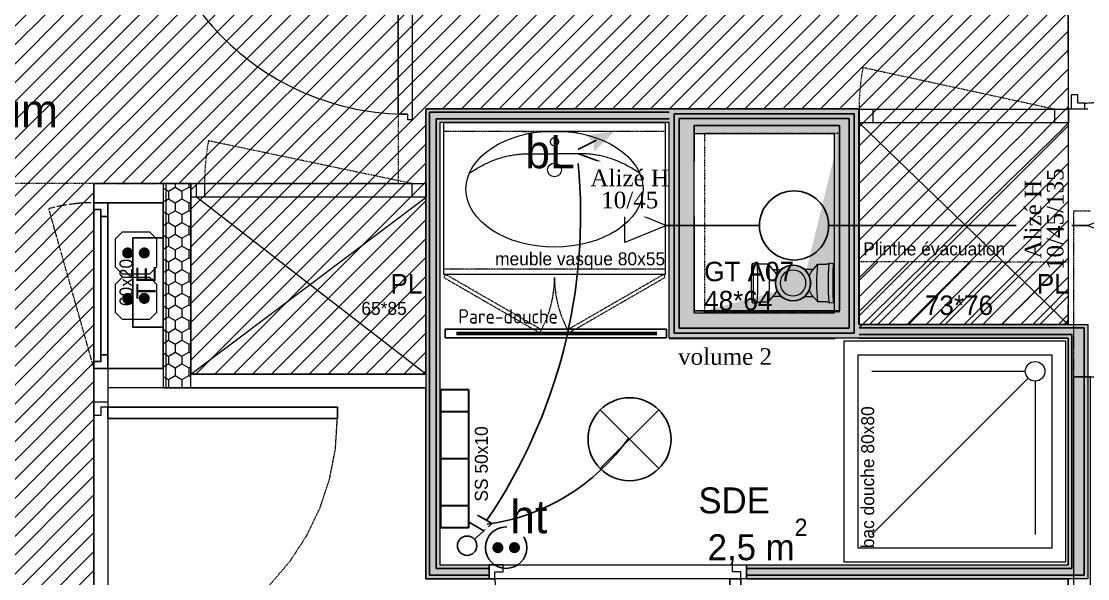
# Model space of a CAD drawing. Header units: centimetres. Extents: x 1724 to 19617, y -6503 to 8072.
# Drawn here: x 6550.1 to 6935.6, y 3868.5 to 4070.1 of the extents above; entities that cross this region are included whole.
import ezdxf

# ---------------------------------------------------------------- set-up
doc = ezdxf.new("R2010")
doc.units = ezdxf.units.CM
for name, pattern in [('ISO-03', [1.5, 0.6, -0.9]), ('Style de ligne -11', [0.347222, 0.20828, -0.138942]), ('Style de ligne -13', [0.147638, 0.098425, -0.049213]), ('Style de ligne -18', [0.164042, 0.054681, -0.109361]), ('Style de ligne -5', [0.20828, 0.069425, -0.138855]), ('VW-01', [0.41656, 0.20828, -0.20828])]:
    doc.linetypes.add(name, pattern=pattern)
for name, color, linetype in [('B aménagement intérieur', 252, 'Continuous'), ('B BATI-équipement-sanitaires', 252, 'Continuous'), ('B faience', 252, 'Style de ligne -11'), ('B Faux plafonds_Hatch', 252, 'Continuous'), ('B Général', 252, 'Continuous'), ('C ANNOTATIONS-prestations', 252, 'Continuous'), ('C ANNOTATIONS-texte', 252, 'Continuous'), ('C ANNOTATIONS-texte surfaces', 252, 'Continuous'), ('C ANNOTATIONS-textes-numérotation gaine', 252, 'ISO-03'), ('D SURFACES-shab', 252, 'Continuous'), ('F REMPLISSAGE-TE', 252, 'Continuous'), ('F REMPLISSAGE-vert clair', 252, 'Continuous'), ('F REMPLISSAGE-vert foncé', 252, 'Continuous'), ('prlm-EAU-CHU', 42, 'Continuous'), ('prlm-EAU-EUEV', 25, 'Continuous'), ('prlm-ELEC-CFO', 1, 'Continuous'), ('prlm-ELEC-SSI', 6, 'Continuous'), ('prlm-GT', 242, 'Continuous'), ('prlm-MOD', 64, 'Continuous'), ('prlm-VMC', 93, 'Continuous')]:
    doc.layers.add(name, color=color, linetype=linetype)
for name, color, linetype, lineweight in [('B GÈnÈral', 7, 'Continuous', 5), ('C ANNOTATIONS-prestations-1', 7, 'Continuous', 5), ('F REMPLISSAGE-TE-1', 7, 'Continuous', 5), ('F REMPLISSAGE-vert clair-1', 7, 'Continuous', 5), ('F REMPLISSAGE-vert foncÈ', 7, 'Continuous', 5)]:
    doc.layers.add(name, color=color, linetype=linetype, lineweight=lineweight)
doc.styles.add('Eurostile', font='Eurosti.TTF')
doc.styles.add('prlm-elec-cfo', font='comic.ttf', dxfattribs={"height": 12})
doc.styles.add('prlm-elec-ssi', font='comic.ttf', dxfattribs={"height": 12})
doc.styles.add('prlm-vmc', font='pala.ttf', dxfattribs={"height": 14})
doc.styles.get("Standard").update_dxf_attribs({"font": 'isocp.shx', "height": 15})
pattern_1 = [(270, (6832.0145, 3953.2546), (2.4603, -4.261364), [2.84091, -5.68182]), (30, (6832.0145, 3953.2546), (2.4603, 4.261364), [2.84091, -5.68182]), (330, (6836.935, 3950.4137), (4.9206, -9e-09), [2.84091, -5.68182])]

# ---------------------------------------------------------------- blocks, each defined once
blk = doc.blocks.new('xi.pdch')
at = {"layer": 'prlm-MOD', "color": 0, "linetype": 'ByBlock', "lineweight": -2, "ltscale": 50}
blk.add_lwpolyline([(-32.52, -3.22), (-32.52, -0.19), (47.48, -0.19), (47.48, -3.22)], close=True, dxfattribs=at)
at = {"layer": 'prlm-MOD', "color": 0, "linetype": 'ByBlock', "lineweight": 5, "ltscale": 50, "const_width": 1.3}
blk.add_lwpolyline([(-28.4, -1.71), (44.13, -1.71), (44.13, -1.71)], dxfattribs=at)
at = {"layer": 'prlm-MOD', "color": 0, "insert": (-27.71, 7.06), "char_height": 5.1497, "width": 137.3149, "attachment_point": 1}
blk.add_mtext('Pare-douche', dxfattribs=at)
blk = doc.blocks.new('xi.be')
at = {"layer": 'prlm-VMC', "color": 0, "linetype": 'ByBlock', "lineweight": 5, "flags": 128}
blk.add_lwpolyline([(-6.17, -15), (6.17, -15), (0, 0)], close=True, dxfattribs=at)
at = {"layer": 'prlm-VMC', "color": 0, "linetype": 'ByBlock', "lineweight": 5}
blk.add_solid([(0, -1), (5.17, -14), (-5.17, -14), (0, -1)], dxfattribs=at)
blk = doc.blocks.new('xi.cceu3')
at = {"layer": 'prlm-EAU-CHU', "color": 0, "lineweight": 13}
for p, q in [((-14.67, 7.11), (-13.12, 7.25)), ((-13.03, 6.94), (-13.12, 7.25)), ((-13.03, 6.97), (-12.22, 6.97)), ((-12.22, 6.97), (-12.09, 6.85)), ((-12.09, 6.85), (-8.92, 6.85)), ((-8.91, 6.84), (-6.83, 4.34)), ((-4.09, 4.87), (-7.27, 4.87)), ((4.09, 4.87), (7.27, 4.87)), ((8.91, 6.84), (6.83, 4.34)), ((12.09, 6.85), (8.92, 6.85)), ((12.22, 6.97), (12.09, 6.85)), ((13.03, 6.97), (12.22, 6.97)), ((13.03, 6.94), (13.12, 7.25)), ((14.67, 7.11), (13.12, 7.25)), ((-13.12, -7.25), (-14.67, -7.11)), ((-13.12, -7.25), (-13.03, -6.97)), ((-12.22, -6.97), (-13.03, -6.97)), ((-12.09, -6.85), (-12.22, -6.97)), ((-8.92, -6.85), (-12.09, -6.85)), ((-6.83, -4.34), (-8.91, -6.84)), ((-7.27, -4.87), (-4.09, -4.87)), ((7.27, -4.87), (4.09, -4.87)), ((6.83, -4.34), (8.91, -6.84)), ((8.92, -6.85), (12.09, -6.85)), ((12.09, -6.85), (12.22, -6.97)), ((12.22, -6.97), (13.03, -6.97)), ((13.12, -7.25), (13.03, -6.97)), ((13.12, -7.25), (14.67, -7.11))]:
    blk.add_line(p, q, dxfattribs=at)
for radius in [6.36, 4.67]:
    blk.add_circle((0, 0), radius, dxfattribs=at)
for centre, radius, start, end in [((-119.65, 0.01), 106.84, 356.2523, 3.719), ((-87.18, 0), 78.56, 354.9975, 5.0025), ((-11.68, 0.73), 6.05, 16.1332, 36.5542), ((11.68, 0.73), 6.05, 143.4458, 163.8668), ((87.18, 0), 78.56, 174.9975, 185.0025), ((119.65, 0.01), 106.84, 176.281, 183.7477), ((-11.68, -0.73), 6.05, 323.4458, 343.8668), ((11.68, -0.73), 6.05, 196.1332, 216.5542)]:
    blk.add_arc(centre, radius, start, end, dxfattribs=at)
at = {"layer": 'prlm-EAU-CHU', "color": 0, "lineweight": 13, "extrusion": (0, 0, -1)}
blk.add_ellipse((-14.67, 0), major_axis=(0, 7.1), ratio=0.043635, dxfattribs=at)
at = {"layer": 'prlm-EAU-CHU', "color": 0, "lineweight": 13}
blk.add_ellipse((14.67, 0), major_axis=(0, 7.1), ratio=0.043635, dxfattribs=at)
blk = doc.blocks.new('xi.chu')
at = {"layer": 'prlm-EAU-EUEV', "linetype": 'ByBlock', "lineweight": 5}
blk.add_hatch(color=0, dxfattribs=at).paths.add_polyline_path([(6.5, 0, 1), (-6.5, 0, 1)])
at = {"layer": 'prlm-EAU-EUEV', "color": 0, "linetype": 'ByBlock', "lineweight": 5}
blk.add_circle((0, 0), 6.5, dxfattribs=at)
blk = doc.blocks.new('xi.BL')
at = {"color": 0, "lineweight": 5}
blk.add_wipeout([(-7.5, -7.5), (7.5, -7.5), (7.5, 7.5), (-7.5, 7.5)], dxfattribs=at).dxf.layer = 'prlm-ELEC-CFO'
at = {"layer": 'prlm-ELEC-CFO', "lineweight": 5}
blk.add_hatch(color=0, dxfattribs=at).paths.add_polyline_path([(-3, 6), (-0.1, 3.7), (0, 0), (7.5, 7.5)])
at = {"layer": 'prlm-ELEC-CFO', "color": 0}
blk.add_lwpolyline([(0.95, 4.23), (-7.5, 0), (7.5, -5.5), (-7.5, -5.5), (-7.5, -7.5), (7.5, -7.5)], dxfattribs=at)
blk = doc.blocks.new('xi.PTCE')
at = {"layer": 'prlm-ELEC-CFO', "color": 0}
for points in [[(-10.61, 10.61), (10.61, -10.61)], [(10.61, 10.61), (-10.61, -10.61)]]:
    blk.add_lwpolyline(points, dxfattribs=at)
at = {"layer": 'prlm-ELEC-CFO', "color": 0, "linetype": 'ByBlock'}
blk.add_circle((0, 0), 15, dxfattribs=at)
blk = doc.blocks.new('xi.DA')
at = {"layer": 'prlm-ELEC-CFO', "color": 0}
for points in [[(4.05, 1.39), (-1.17, 4.34)], [(0.61, -1.67), (7.04, 4.05), (1.81, 7.01)]]:
    blk.add_lwpolyline(points, dxfattribs=at)
blk.add_circle((-2, -4), 3.5, dxfattribs=at)
blk = doc.blocks.new('xi.PCHT')
at = {"color": 0, "lineweight": 5}
blk.add_wipeout([(-7.5, -7.5), (7.5, -7.5), (7.5, 7.5), (-7.5, 7.5)], dxfattribs=at).dxf.layer = 'prlm-ELEC-CFO'
at = {"layer": 'prlm-ELEC-CFO', "color": 0, "linetype": 'ByBlock', "lineweight": 5, "const_width": 2}
for points in [[(-4, 0, 1), (-2, 0, 1)], [(2, 0, 1), (4, 0, 1)]]:
    blk.add_lwpolyline(points, format="xyb", close=True, dxfattribs=at)
at = {"layer": 'prlm-ELEC-CFO', "color": 0, "linetype": 'ByBlock', "lineweight": -2}
blk.add_circle((0, 0), 7.5, dxfattribs=at)
blk = doc.blocks.new('xi.PCGTL')
at = {"layer": 'prlm-ELEC-CFO', "color": 0, "lineweight": 0}
blk.add_lwpolyline([(-7.5, -5), (-5, -7.5), (5, -7.5), (7.5, -5), (7.5, 5), (5, 7.5), (-5, 7.5), (-7.5, 5)], close=True, dxfattribs=at)
at = {"layer": 'prlm-ELEC-CFO', "color": 0, "linetype": 'ByBlock', "lineweight": 5, "const_width": 2}
for points in [[(-4, 0, 1), (-2, 0, 1)], [(2, 0, 1), (4, 0, 1)]]:
    blk.add_lwpolyline(points, format="xyb", close=True, dxfattribs=at)
blk = doc.blocks.new('Groupe-72-1')
at = {"layer": 'B Général', "color": 7, "linetype": 'VW-01', "lineweight": 5, "flags": 128}
blk.add_lwpolyline([(6797.07, 4032.54), (6845.71, 4032.54), (6845.71, 3967.74), (6797.07, 3967.74)], close=True, dxfattribs=at)
at = {"layer": 'C ANNOTATIONS-textes-numérotation gaine', "color": 7, "insert": (6796.89, 3986.03), "char_height": 7.049, "width": 46, "attachment_point": 1, "line_spacing_factor": 0.895453, "style": 'Eurostile'}
blk.add_mtext('GT A07\\P48*64', dxfattribs=at)
blk = doc.blocks.new('Evier 120.60 RSH')
at = {"layer": 'B Général', "color": 7, "linetype": 'Continuous', "lineweight": 5}
for p, q in [((-55.5, -2.5), (55.5, -2.5)), ((-57.5, -55.5), (-57.5, -4.5)), ((2, -7.53), (51.79, -7.53)), ((57.5, -4.5), (57.5, -55.5)), ((0, -50.5), (0, -9.53)), ((18.98, -10), (18.98, -10)), ((53.79, -9.53), (53.79, -50.5)), ((-52.12, -15), (-7.88, -15)), ((-52.5, -20), (-7.5, -20)), ((-52.5, -25), (-7.5, -25)), ((-52.5, -30), (-7.5, -30)), ((-52.5, -35), (-7.5, -35)), ((-52.5, -40), (-7.5, -40)), ((-52.12, -45), (-7.88, -45)), ((25.65, -43.33), (25.65, -43.33)), ((9.17, -50), (9.17, -50)), ((51.79, -52.5), (2, -52.5)), ((55.5, -57.5), (-55.5, -57.5))]:
    blk.add_line(p, q, dxfattribs=at)
at = {"layer": 'B Général', "color": 7, "linetype": 'Continuous', "lineweight": 5, "flags": 128}
blk.add_lwpolyline([(-60, 0), (-60, 6), (60, 6), (60, 0)], dxfattribs=at)
blk.add_lwpolyline([(-60, 0), (60, 0), (60, -60), (-60, -60)], close=True, dxfattribs=at)
for points in [[(25.65, -12), (25.65, -48, -0.414212), (23.65, -50), (4.5, -50, -0.198914), (3.09, -49.41, -0.198914), (2.5, -48), (2.5, -12, -0.414214), (4.5, -10)], [(25.65, -12, 0.414212), (23.65, -10), (4.45, -10)], [(28.15, -12), (28.15, -48, 0.414212), (30.15, -50), (49.29, -50, 0.198914), (50.71, -49.41, 0.198914), (51.29, -48), (51.29, -12, 0.414214), (49.29, -10)], [(28.15, -12, -0.414212), (30.15, -10), (49.34, -10)]]:
    blk.add_lwpolyline(points, format="xyb", dxfattribs=at)
at = {"layer": 'B Général', "color": 7, "linetype": 'Continuous', "lineweight": 5}
for centre, start, end in [((-55.5, -4.5), 90, 180), ((55.5, -4.5), 0, 90), ((2, -9.53), 90, 180), ((51.79, -9.53), 0, 90), ((2, -50.5), 180, 270), ((51.79, -50.5), 270, 0), ((-55.5, -55.5), 180, 270), ((55.5, -55.5), 270, 0)]:
    blk.add_arc(centre, 2, start, end, dxfattribs=at)
for centre in [(18.15, -17), (35.65, -17)]:
    blk.add_ellipse(centre, major_axis=(3.54, 0), ratio=1, dxfattribs=at)
blk = doc.blocks.new('Groupe-47-1')
at = {"layer": 'B Général', "color": 7, "linetype": 'VW-01', "lineweight": 5}
blk.add_line((-295.3, 181.26), (-221.65, 165.77), dxfattribs=at)
at = {"layer": 'B Général', "color": 7, "linetype": 'Continuous', "lineweight": 5}
for p, q in [((-301.73, 96.77), (-216.65, 160.77)), ((-216.72, 96.77), (-299.65, 160.77))]:
    blk.add_line(p, q, dxfattribs=at)
at = {"layer": 'B Général', "color": 7, "linetype": 'Continuous', "lineweight": 5, "flags": 128}
for points in [[(-301.73, 160.77), (-301.73, 165.77), (-296.73, 165.77), (-296.73, 160.77)], [(-221.65, 160.77), (-221.65, 165.77), (-216.65, 165.77), (-216.65, 160.77)], [(-301.73, 160.77), (-301.73, 96.77), (-216.65, 96.77), (-216.65, 160.77)]]:
    blk.add_lwpolyline(points, close=True, dxfattribs=at)
at = {"layer": 'B Général', "color": 252, "linetype": 'Continuous', "lineweight": 5, "true_color": 0x888888, "flags": 128}
blk.add_lwpolyline([(-299.65, 160.77), (-299.65, 165.77), (-216.65, 165.77), (-216.65, 160.77)], close=True, dxfattribs=at)
at = {"layer": 'B Général', "color": 7, "linetype": 'VW-01', "lineweight": 5}
blk.add_arc((-211.73, 165.77), 85, 169.5013, 180, dxfattribs=at)
at = {"layer": 'B Général', "color": 7, "insert": (-229.5, 132.96), "char_height": 7.049, "attachment_point": 1, "line_spacing_factor": 0.895453, "style": 'Eurostile'}
blk.add_mtext('PL', dxfattribs=at)
at = {"layer": 'C ANNOTATIONS-prestations', "insert": (-240.06, 120.5), "char_height": 4.699, "attachment_point": 4, "line_spacing_factor": 0.895453, "style": 'Eurostile'}
blk.add_mtext('65*85', dxfattribs=at)
blk = doc.blocks.new('Groupe-48-1')
at = {"layer": 'B Général', "color": 7, "linetype": 'VW-01', "lineweight": 5}
blk.add_line((-58.72, 207.72), (10.65, 192.66), dxfattribs=at)
at = {"layer": 'B Général', "color": 7, "linetype": 'Continuous', "lineweight": 5}
for p, q in [((-60.1, 113.52), (15.65, 187.66)), ((15.54, 114.77), (-60.1, 187.66))]:
    blk.add_line(p, q, dxfattribs=at)
at = {"layer": 'B Général', "color": 252, "linetype": 'Continuous', "lineweight": 5, "true_color": 0x888888, "flags": 128}
blk.add_lwpolyline([(-60.1, 187.66), (-60.1, 192.66), (15.65, 192.66), (15.65, 187.66)], close=True, dxfattribs=at)
at = {"layer": 'B Général', "color": 7, "linetype": 'Continuous', "lineweight": 5, "flags": 128}
for points in [[(-60.1, 187.66), (-60.1, 192.66), (-55.1, 192.66), (-55.1, 187.66)], [(10.65, 187.66), (10.65, 192.66), (15.65, 192.66), (15.65, 187.66)], [(-60.1, 187.66), (-60.1, 114.77), (15.65, 114.77), (15.65, 187.66)]]:
    blk.add_lwpolyline(points, close=True, dxfattribs=at)
at = {"layer": 'B Général', "color": 7, "linetype": 'VW-01', "lineweight": 5}
blk.add_arc((22.54, 192.66), 82.64, 169.5013, 180, dxfattribs=at)
at = {"layer": 'C ANNOTATIONS-prestations', "insert": (-36.3, 121.63), "char_height": 7.049, "attachment_point": 4, "line_spacing_factor": 0.895453, "style": 'Eurostile'}
blk.add_mtext('73*76', dxfattribs=at)
blk = doc.blocks.new('Groupe-40-1')
at = {"layer": 'B Général', "flags": 128}
for points in [[(-31.46, -5.77), (-31.46, -0.77), (-28.96, -0.77), (-28.96, -3.27), (-26.46, -3.27), (-26.46, -5.77)], [(26.04, -0.77), (26.04, -3.27), (-28.96, -3.27), (-28.96, -0.77)], [(28.54, -5.77), (28.54, -0.77), (26.04, -0.77), (26.04, -3.27), (23.54, -3.27), (23.54, -5.77)]]:
    blk.add_lwpolyline(points, close=True, dxfattribs=at)
blk = doc.blocks.new('TE')
at = {"layer": 'B Général', "color": 7, "linetype": 'Style de ligne -5', "lineweight": 5}
blk.add_line((-31.46, -0.77), (26.39, 15.56), dxfattribs=at)
at = {"layer": 'B Général', "flags": 128}
blk.add_lwpolyline([(28.54, -5.77), (28.54, -25.77), (-31.46, -25.77), (-31.46, -5.77)], close=True, dxfattribs=at)
at = {"layer": 'B Général', "color": 7, "flags": 128}
blk.add_lwpolyline([(15.79, -14.77), (15.79, -25.77), (-16.46, -25.77), (-16.46, -14.77)], close=True, dxfattribs=at)
at = {"layer": 'B Général', "color": 7, "linetype": 'Style de ligne -5', "lineweight": 5}
blk.add_arc((-34.54, -0.77), 63.08, 359.9968, 14.9984, dxfattribs=at)
at = {"layer": 'B Général', "color": 7}
blk.add_blockref('Groupe-40-1', (0, 0), dxfattribs=at)
at = {"layer": 'B Général', "insert": (-0.34, -16.08), "char_height": 7.049, "width": 32.25, "attachment_point": 2, "line_spacing_factor": 0.895453, "style": 'Eurostile'}
blk.add_mtext('TE ', dxfattribs=at)
at = {"layer": 'C ANNOTATIONS-prestations', "insert": (-0.34, -14.77), "char_height": 4.699, "width": 32.25, "attachment_point": 8, "line_spacing_factor": 0.895453, "style": 'Eurostile'}
blk.add_mtext('60x20', dxfattribs=at)
blk = doc.blocks.new('Bac douche 80.80')
at = {"layer": 'B faience', "lineweight": 18, "flags": 128}
blk.add_lwpolyline([(-41, -40), (40, -40), (40, 41)], dxfattribs=at)
at = {"layer": 'B Général', "color": 7, "linetype": 'Continuous', "lineweight": 5}
for p, q in [((25.5, -25.5), (-31, 31)), ((28, -24.46), (28, 31)), ((24.46, -28), (-31, -28))]:
    blk.add_line(p, q, dxfattribs=at)
at = {"layer": 'B Général', "color": 7, "linetype": 'Continuous', "lineweight": 5, "flags": 128}
for points in [[(-41, 41), (39, 41), (39, -39), (-41, -39)], [(-36, 36), (34, 36), (34, -34), (-36, -34)]]:
    blk.add_lwpolyline(points, close=True, dxfattribs=at)
at = {"layer": 'B Général', "color": 7, "linetype": 'Continuous', "lineweight": 5}
blk.add_circle((28, -28), 3.54, dxfattribs=at)
at = {"layer": 'C ANNOTATIONS-prestations', "color": 7, "insert": (-36, 32.51), "char_height": 4.6991, "width": 70, "attachment_point": 4, "line_spacing_factor": 0.895453, "style": 'Eurostile'}
blk.add_mtext('bac douche 80x80', dxfattribs=at)
blk = doc.blocks.new('Groupe-41-1')
at = {"layer": 'B Général', "color": 7, "linetype": 'Continuous', "lineweight": 5}
for centre, major_axis, ratio in [((0, -24.07), (32, 0), 0.65625), ((0, -6.97), (1.5, 0), 1), ((0, -17.15), (2.5, 0), 1)]:
    blk.add_ellipse(centre, major_axis=major_axis, ratio=ratio, dxfattribs=at)
for points in [[(-30.82, -18.37), (-20.7, -11.37), (-9.74, -11.32), (-4.71, -11.3), (0, -11.3)], [(30.82, -18.37), (20.7, -11.37), (9.74, -11.32), (4.71, -11.3), (0, -11.3)]]:
    blk.add_open_spline(points, degree=2, knots=[0, 0, 0, 1, 1, 2, 2, 2], dxfattribs=at)
blk.add_open_spline([(-30.45, -17.59), (-30.5, -17.61), (-30.55, -17.64)], degree=2, dxfattribs=at)
blk = doc.blocks.new('meuble vasque 80x60')
at = {"layer": 'B BATI-équipement-sanitaires', "color": 7, "linetype": 'Style de ligne -13', "lineweight": 5, "flags": 128}
for points in [[(-40, -3.07), (40, -3.07), (40, -53.07), (-40, -53.07)], [(-40, -56.07), (-5.36, -76.07), (-4.71, -74.94), (-39.35, -54.94)], [(40, -56.07), (5.36, -76.07), (4.71, -74.94), (39.35, -54.94)]]:
    blk.add_lwpolyline(points, close=True, dxfattribs=at)
at = {"layer": 'B BATI-équipement-sanitaires', "color": 7, "linetype": 'Style de ligne -13', "lineweight": 5}
for centre, start, end in [((-40, -56.07), 330, 0), ((40, -56.07), 180, 210)]:
    blk.add_arc(centre, 40, start, end, dxfattribs=at)
at = {"layer": 'B Général', "lineweight": 5, "flags": 128}
blk.add_lwpolyline([(-40, 0), (40, 0), (40, -55), (-40, -55)], close=True, dxfattribs=at)
at = {"layer": 'B Général', "color": 7}
blk.add_blockref('Groupe-41-1', (0, 0), dxfattribs=at)
at = {"layer": 'C ANNOTATIONS-prestations', "insert": (40, -53.07), "char_height": 4.6991, "width": 80, "attachment_point": 9, "line_spacing_factor": 0.895453, "style": 'Eurostile'}
blk.add_mtext('meuble vasque 80x55', dxfattribs=at)
blk = doc.blocks.new('PP 80')
at = {"layer": 'B Général', "flags": 128}
blk.add_lwpolyline([(-43, 2.5), (-43, 85.5), (-39, 85.5), (-39, 2.5)], close=True, dxfattribs=at)
at = {"layer": 'B Général', "linetype": 'Style de ligne -18', "lineweight": 5, "flags": 128}
blk.add_lwpolyline([(46, 2.5), (45.27, 13.33), (43.1, 23.98), (39.53, 34.26), (34.61, 44), (28.44, 53.03), (21.1, 61.19), (12.74, 68.35), (3.5, 74.38), (-6.47, 79.18), (-17, 82.67), (-27.91, 84.79), (-39, 85.5)], dxfattribs=at)
at = {"layer": 'B Général', "color": 7, "linetype": 'Continuous', "lineweight": 5, "flags": 128}
for points in [[(-45, 2.5), (-43, 2.5), (-43, 0), (-40, 0), (-40, -2.5), (-45, -2.5)], [(48, 2.5), (46, 2.5), (46, 0), (43, 0), (43, -2.5), (48, -2.5), (48, -2.5), (48, -2.5), (48, 1.79), (48, 1.79)]]:
    blk.add_lwpolyline(points, close=True, dxfattribs=at)
at = {"layer": 'C ANNOTATIONS-prestations', "insert": (-37.49, 32.5), "char_height": 5.8739, "attachment_point": 1, "rotation": 90, "line_spacing_factor": 0.895453, "style": 'Eurostile'}
blk.add_mtext('PP 83 x 204', dxfattribs=at)

msp = doc.modelspace()

# ---------------------------------------------------------------- hatches: boundary and pattern name
at = {"layer": 'B GÈnÈral', "linetype": 'Continuous', "lineweight": 5}
h = msp.add_hatch(dxfattribs=at)
h.set_pattern_fill('PSE', angle=-90, style=0, pattern_type=2)
h.set_pattern_definition(pattern_1)
h.paths.add_polyline_path([(6601.308, 4011.451), (6611.308, 4011.451), (6611.308, 3937.45), (6601.308, 3937.45)])
at = {"layer": 'B GÈnÈral', "linetype": 'Continuous', "lineweight": 0, "true_color": 0xc0dcc0}
for points in [[(6934.278, 3959.151), (6935.578, 3960.451), (6852.934, 3960.451), (6852.934, 3955.451), (6928.578, 3955.451), (6929.878, 3956.751)], [(6934.278, 3869.751), (6935.578, 3868.451), (6935.578, 3960.451), (6934.278, 3959.151), (6929.878, 3956.751), (6928.578, 3955.451), (6928.578, 3873.451), (6929.878, 3872.151)], [(6929.878, 3872.151), (6928.578, 3873.451), (6812.226, 3873.451), (6812.226, 3868.451), (6935.578, 3868.451), (6934.278, 3869.751)]]:
    msp.add_hatch(color=9, dxfattribs=at).paths.add_polyline_path(points)
at = {"layer": 'F REMPLISSAGE-TE-1', "linetype": 'Continuous', "lineweight": 5}
h = msp.add_hatch(dxfattribs=at)
h.set_pattern_fill('PSE', angle=-90, style=0, pattern_type=2)
h.set_pattern_definition(pattern_1)
h.paths.add_polyline_path([(6602.308, 4011.451), (6601.308, 4011.451), (6601.308, 3937.45), (6602.308, 3937.45)])
h = msp.add_hatch(dxfattribs=at)
h.set_pattern_fill('PSE', angle=-90, style=0, pattern_type=2)
h.set_pattern_definition(pattern_1)
h.paths.add_polyline_path([(6611.308, 4011.451), (6602.308, 4011.451), (6602.308, 3937.45), (6611.308, 3937.45)])
at = {"layer": 'prlm-ELEC-CFO', "lineweight": 30}
h = msp.add_hatch(dxfattribs=at)
h.set_pattern_fill('H_BARDAGE V 150', color=1, angle=90, style=0, pattern_type=2)
h.set_pattern_definition([(180, (6706.729, 3911.896), (1e-15, 17), [])])
h.paths.add_polyline_path([(6701.729, 3886.896), (6701.729, 3936.896), (6711.729, 3936.896), (6711.729, 3886.896)])

# ---------------------------------------------------------------- linework, layer by layer
at = {"layer": 'B GÈnÈral', "color": 9, "linetype": 'Continuous', "true_color": 0xc0dcc0}
for points in [[(6701.313, 4033.451), (6784.313, 4033.451), (6696.313, 4038.451), (6784.313, 4038.451)], [(6696.313, 3868.451), (6701.313, 3873.451), (6696.313, 4038.451), (6701.313, 4033.451)], [(6852.934, 4038.451), (6784.313, 4038.451), (6843.934, 4029.451), (6793.313, 4029.451)], [(6843.934, 3964.451), (6852.934, 3955.451), (6843.934, 4029.451), (6852.934, 4038.451)]]:
    msp.add_solid(points, dxfattribs=at)
at = {"layer": 'B Général', "color": 7, "linetype": 'Continuous', "lineweight": 5}
for p, q in [((6691.298, 4130.45), (6691.313, 4034.45)), ((6686.313, 4036.449), (6686.298, 4128.449)), ((6928.578, 4038.451), (6935.578, 4038.451)), ((6689.813, 4036.449), (6686.313, 4036.449)), ((6689.813, 4034.449), (6689.813, 4036.449)), ((6691.313, 4034.45), (6689.813, 4034.449)), ((6601.308, 4011.451), (6576.313, 4011.451)), ((6576.313, 4011.451), (6576.313, 4004.451)), ((6601.308, 4011.451), (6601.308, 4004.451)), ((6601.308, 4004.451), (6576.313, 4004.451)), ((6576.313, 3973.454), (6576.313, 3932.45)), ((6581.313, 3966.454), (6581.313, 3944.45)), ((6601.308, 3944.45), (6581.313, 3944.45)), ((6601.308, 3944.45), (6601.308, 3937.45)), ((6611.308, 3942.45), (6696.313, 3942.45)), ((6611.308, 3937.45), (6611.308, 3942.45)), ((6581.313, 3937.45), (6581.313, 3932.45)), ((6601.308, 3937.45), (6581.313, 3937.45)), ((6611.308, 3937.45), (6696.313, 3937.45)), ((6576.313, 3932.45), (6581.313, 3932.45)), ((6928.578, 3868.451), (6928.578, 3548.451))]:
    msp.add_line(p, q, dxfattribs=at)
at = {"layer": 'B Général', "color": 98, "linetype": 'Continuous', "lineweight": 13, "true_color": 0x004400}
for p, q in [((6784.313, 4038.451), (6696.313, 4038.451)), ((6696.313, 4038.451), (6696.313, 3942.45)), ((6784.313, 4033.451), (6701.313, 4033.451)), ((6701.313, 4033.451), (6701.313, 3873.451)), ((6852.934, 3960.451), (6928.578, 3960.451)), ((6935.578, 3960.451), (6935.578, 3868.451)), ((6852.934, 3955.451), (6928.578, 3955.451)), ((6928.578, 3955.451), (6928.578, 3873.451)), ((6696.313, 3937.45), (6696.313, 3868.451)), ((6812.226, 3873.451), (6928.578, 3873.451)), ((6812.226, 3868.451), (6812.226, 3873.451)), ((6696.313, 3868.451), (6719.226, 3868.451)), ((6812.226, 3868.451), (6928.578, 3868.451))]:
    msp.add_line(p, q, dxfattribs=at)
at = {"layer": 'B Général', "color": 7, "linetype": 'Continuous', "lineweight": 13}
for p, q in [((6784.313, 4038.451), (6852.934, 4038.451)), ((6852.934, 4038.451), (6852.934, 3960.451)), ((6793.313, 4029.451), (6843.934, 4029.451)), ((6843.934, 4029.451), (6843.934, 3964.451)), ((6601.308, 4011.451), (6611.308, 4011.451)), ((6611.308, 4011.451), (6611.308, 3942.45)), ((6601.308, 4004.451), (6601.308, 3937.45)), ((6576.313, 3973.454), (6576.313, 3932.45)), ((6581.313, 3966.454), (6581.313, 3932.45)), ((6843.934, 3964.451), (6793.313, 3964.451)), ((6611.308, 3942.45), (6696.313, 3942.45)), ((6601.308, 3937.45), (6611.308, 3937.45)), ((6611.308, 3937.45), (6696.313, 3937.45))]:
    msp.add_line(p, q, dxfattribs=at)
at = {"layer": 'B Général', "color": 7, "linetype": 'Continuous', "lineweight": 5, "flags": 128}
for points in [[(6581.313, 3932.45), (6581.313, 3930.45), (6578.813, 3930.45), (6578.813, 3927.45), (6576.313, 3927.45), (6576.313, 3932.45)], [(6812.226, 3868.451), (6810.226, 3868.451), (6810.226, 3870.951), (6807.226, 3870.951), (6807.226, 3873.451), (6812.226, 3873.451)]]:
    msp.add_lwpolyline(points, close=True, dxfattribs=at)
at = {"layer": 'B Général', "flags": 128}
for points in [[(6581.313, 3930.45), (6664.313, 3930.45), (6664.313, 3926.45), (6581.313, 3926.45)], [(6810.226, 3868.451), (6810.226, 3785.451), (6806.226, 3785.451), (6806.226, 3868.451)]]:
    msp.add_lwpolyline(points, close=True, dxfattribs=at)
at = {"layer": 'B Général', "linetype": 'Style de ligne -18', "lineweight": 5, "flags": 128}
for points in [[(6581.313, 3841.45), (6592.147, 3842.177), (6602.795, 3844.346), (6613.076, 3847.92), (6622.813, 3852.838), (6631.84, 3859.015), (6640.003, 3866.346), (6647.162, 3874.705), (6653.193, 3883.95), (6657.995, 3893.922), (6661.485, 3904.45), (6663.603, 3915.355), (6664.313, 3926.45)], [(6721.226, 3868.451), (6721.954, 3857.617), (6724.123, 3846.969), (6727.697, 3836.688), (6732.614, 3826.951), (6738.791, 3817.924), (6746.122, 3809.761), (6754.482, 3802.603), (6763.726, 3796.571), (6773.698, 3791.769), (6784.227, 3788.279), (6795.132, 3786.161), (6806.226, 3785.451)]]:
    msp.add_lwpolyline(points, dxfattribs=at)
at = {"layer": 'B Général', "color": 7, "linetype": 'Continuous', "lineweight": 5}
msp.add_arc((6689.799, 4130.951), 94.5, 178.76774, 270, dxfattribs=at)
at = {"layer": 'F REMPLISSAGE-TE', "color": 7, "linetype": 'Continuous', "lineweight": 5}
msp.add_line((6602.308, 4011.451), (6602.308, 3937.45), dxfattribs=at)
at = {"layer": 'F REMPLISSAGE-vert clair'}
for p, q in [((6784.313, 4037.151), (6697.613, 4037.151)), ((6697.613, 4037.151), (6697.613, 3869.751)), ((6786.113, 4036.651), (6851.134, 4036.651)), ((6851.134, 4036.651), (6851.134, 3957.251)), ((6784.313, 4034.751), (6700.013, 4034.751)), ((6700.013, 4034.751), (6700.013, 3872.151)), ((6787.913, 4034.851), (6849.334, 4034.851)), ((6849.334, 4034.851), (6849.334, 3959.051)), ((6851.134, 3957.251), (6786.113, 3957.251)), ((6849.334, 3959.051), (6787.913, 3959.051)), ((6852.934, 3959.151), (6934.278, 3959.151)), ((6852.934, 3956.751), (6929.878, 3956.751)), ((6929.878, 3956.751), (6929.878, 3872.151)), ((6934.278, 3959.151), (6934.278, 3869.751)), ((6812.226, 3872.151), (6929.878, 3872.151)), ((6697.613, 3869.751), (6719.226, 3869.751)), ((6812.226, 3869.751), (6934.278, 3869.751))]:
    msp.add_line(p, q, dxfattribs=at)
at = {"layer": 'F REMPLISSAGE-vert clair', "color": 7, "linetype": 'Continuous', "lineweight": 13}
for p, q in [((6793.313, 4029.451), (6843.934, 4029.451)), ((6843.934, 4029.451), (6843.934, 3964.451)), ((6843.934, 3964.451), (6793.313, 3964.451))]:
    msp.add_line(p, q, dxfattribs=at)
at = {"layer": 'F REMPLISSAGE-vert clair-1', "color": 9, "linetype": 'Continuous', "true_color": 0xc0dcc0}
for points in [[(6700.013, 4034.751), (6784.313, 4034.751), (6697.613, 4037.151), (6784.313, 4037.151)], [(6697.613, 3869.751), (6700.013, 3872.151), (6697.613, 4037.151), (6700.013, 4034.751)], [(6851.134, 4036.651), (6786.113, 4036.651), (6849.334, 4034.851), (6787.913, 4034.851)], [(6849.334, 3959.051), (6851.134, 3957.251), (6849.334, 4034.851), (6851.134, 4036.651)], [(6849.334, 4034.851), (6787.913, 4034.851), (6843.934, 4029.451), (6793.313, 4029.451)], [(6843.934, 3964.451), (6849.334, 3959.051), (6843.934, 4029.451), (6849.334, 4034.851)], [(6787.913, 3959.051), (6849.334, 3959.051), (6793.313, 3964.451), (6843.934, 3964.451)], [(6786.113, 3957.251), (6851.134, 3957.251), (6787.913, 3959.051), (6849.334, 3959.051)], [(6929.878, 3956.751), (6934.278, 3959.151), (6852.934, 3956.751), (6852.934, 3959.151)], [(6929.878, 3872.151), (6934.278, 3869.751), (6929.878, 3956.751), (6934.278, 3959.151)], [(6934.278, 3869.751), (6929.878, 3872.151), (6812.226, 3869.751), (6812.226, 3872.151)]]:
    msp.add_solid(points, dxfattribs=at)
at = {"layer": 'F REMPLISSAGE-vert foncÈ', "color": 54, "linetype": 'Continuous', "true_color": 0x99aa00}
for points in [[(6697.613, 4037.151), (6784.313, 4037.151), (6696.313, 4038.451), (6784.313, 4038.451)], [(6696.313, 3868.451), (6697.613, 3869.751), (6696.313, 4038.451), (6697.613, 4037.151)], [(6852.934, 4038.451), (6784.313, 4038.451), (6851.134, 4036.651), (6786.113, 4036.651)], [(6851.134, 3957.251), (6852.934, 3955.451), (6851.134, 4036.651), (6852.934, 4038.451)], [(6701.313, 4033.451), (6784.313, 4033.451), (6700.013, 4034.751), (6784.313, 4034.751)], [(6700.013, 3872.151), (6701.313, 3873.451), (6700.013, 4034.751), (6701.313, 4033.451)], [(6934.278, 3959.151), (6935.578, 3960.451), (6852.934, 3959.151), (6852.934, 3960.451)], [(6934.278, 3869.751), (6935.578, 3868.451), (6934.278, 3959.151), (6935.578, 3960.451)], [(6928.578, 3955.451), (6929.878, 3956.751), (6852.934, 3955.451), (6852.934, 3956.751)], [(6928.578, 3873.451), (6929.878, 3872.151), (6928.578, 3955.451), (6929.878, 3956.751)], [(6929.878, 3872.151), (6928.578, 3873.451), (6812.226, 3872.151), (6812.226, 3873.451)], [(6697.613, 3869.751), (6696.313, 3868.451), (6719.226, 3869.751), (6719.226, 3868.451)], [(6935.578, 3868.451), (6934.278, 3869.751), (6812.226, 3868.451), (6812.226, 3869.751)]]:
    msp.add_solid(points, dxfattribs=at)
at = {"layer": 'F REMPLISSAGE-vert foncé', "color": 98, "linetype": 'Continuous', "lineweight": 13, "true_color": 0x004400}
for p, q in [((6784.313, 4038.451), (6696.313, 4038.451)), ((6696.313, 4038.451), (6696.313, 3868.451)), ((6784.313, 4033.451), (6701.313, 4033.451)), ((6701.313, 4033.451), (6701.313, 3873.451)), ((6852.934, 3960.451), (6928.578, 3960.451)), ((6928.578, 3960.451), (6935.578, 3960.451)), ((6935.578, 3960.451), (6935.578, 3868.451)), ((6852.934, 3955.451), (6928.578, 3955.451)), ((6928.578, 3955.451), (6928.578, 3873.451)), ((6812.226, 3873.451), (6928.578, 3873.451)), ((6696.313, 3868.451), (6719.226, 3868.451)), ((6812.226, 3868.451), (6928.578, 3868.451)), ((6935.578, 3868.451), (6928.578, 3868.451))]:
    msp.add_line(p, q, dxfattribs=at)
at = {"layer": 'F REMPLISSAGE-vert foncé'}
for p, q in [((6784.313, 4037.151), (6697.613, 4037.151)), ((6697.613, 4037.151), (6697.613, 3869.751)), ((6786.113, 4036.651), (6851.134, 4036.651)), ((6851.134, 4036.651), (6851.134, 3957.251)), ((6784.313, 4034.751), (6700.013, 4034.751)), ((6700.013, 4034.751), (6700.013, 3872.151)), ((6851.134, 3957.251), (6786.113, 3957.251)), ((6852.934, 3959.151), (6934.278, 3959.151)), ((6852.934, 3956.751), (6929.878, 3956.751)), ((6929.878, 3956.751), (6929.878, 3872.151)), ((6934.278, 3959.151), (6934.278, 3869.751)), ((6812.226, 3872.151), (6929.878, 3872.151)), ((6697.613, 3869.751), (6719.226, 3869.751)), ((6812.226, 3869.751), (6934.278, 3869.751))]:
    msp.add_line(p, q, dxfattribs=at)
at = {"layer": 'F REMPLISSAGE-vert foncé', "color": 7, "linetype": 'Continuous', "lineweight": 13}
for p, q in [((6784.313, 4038.451), (6852.934, 4038.451)), ((6852.934, 4038.451), (6852.934, 3960.451))]:
    msp.add_line(p, q, dxfattribs=at)
at = {"layer": 'prlm-ELEC-CFO', "color": 1, "lineweight": 30}
for p, q in [((6701.729, 3886.896), (6701.729, 3936.896)), ((6701.729, 3936.896), (6711.729, 3936.896)), ((6711.729, 3936.896), (6711.729, 3886.896)), ((6711.729, 3886.896), (6701.729, 3886.896))]:
    msp.add_line(p, q, dxfattribs=at)
at = {"layer": 'prlm-GT'}
msp.add_lwpolyline([(6845.888, 4032.389), (6793.268, 4032.389), (6793.268, 3965.389), (6845.888, 3965.389)], close=True, dxfattribs=at)
at = {"layer": 'prlm-MOD'}
msp.add_lwpolyline([(6784.268, 3955.389), (6844.268, 3955.389)], dxfattribs=at)
at = {"layer": 'prlm-VMC'}
for points in [[(6816.919, 3996.214), (6783.268, 3996.214)], [(6841.919, 3996.214), (6935.532, 3996.214)]]:
    msp.add_lwpolyline(points, dxfattribs=at)
msp.add_circle((6829.419, 3996.214), 12.5, dxfattribs=at)

# ---------------------------------------------------------------- block references
at = {"layer": 'B Général', "color": 7}
for name, p, rotation in [('PP 80', (6932.078, 4086.451), 270), ('TE', (6575.542, 3975.914), 90), ('Bac douche 80.80', (6888.578, 3915.451), 90), ('Evier 120.60 RSH', (6936.578, 3881.453), 90)]:
    msp.add_blockref(name, p, dxfattribs=dict(at, rotation=rotation))
msp.add_blockref('Groupe-47-1', (6913.033, 3845.681), dxfattribs=at)
at = {"layer": 'prlm-EAU-CHU', "xscale": -1, "rotation": 180}
msp.add_blockref('xi.cceu3', (6829.052, 3975.398), dxfattribs=at)
at = {"layer": 'prlm-EAU-EUEV', "xscale": -1, "rotation": 180}
msp.add_blockref('xi.chu', (6829.052, 3975.398), dxfattribs=at)
at = {"layer": 'prlm-ELEC-CFO'}
for name, p in [('xi.BL', (6757.078, 4022.835)), ('xi.PCGTL', (6591.508, 3986.273)), ('xi.PCGTL', (6591.508, 3969.844)), ('xi.PTCE', (6769.939, 3918.886)), ('xi.DA', (6713.224, 3884.389))]:
    msp.add_blockref(name, p, dxfattribs=at)
at = {"layer": 'prlm-MOD'}
msp.add_blockref('xi.pdch', (6735.781, 3958.842), dxfattribs=at)
at = {"layer": 'prlm-VMC', "xscale": -1}
for p, rotation in [((6783.268, 3996.214), 270), ((6935.532, 3996.214), 90)]:
    msp.add_blockref('xi.be', p, dxfattribs=dict(at, rotation=rotation))

# ---------------------------------------------------------------- texts
at = {"layer": 'C ANNOTATIONS-prestations', "insert": (6854.434, 3990.087), "char_height": 4.69911, "attachment_point": 1, "line_spacing_factor": 2.991252, "style": 'Eurostile'}
msp.add_mtext('Plinthe évacuation ', dxfattribs=at)
at = {"layer": 'C ANNOTATIONS-texte', "insert": (6807.773, 3891.923), "char_height": 9.3982, "attachment_point": 8, "line_spacing_factor": 0.895453, "style": 'Eurostile'}
msp.add_mtext('SDE', dxfattribs=at)
at = {"layer": 'C ANNOTATIONS-texte surfaces', "insert": (6816.242, 3890.173), "char_height": 9.39822, "attachment_point": 2, "line_spacing_factor": 0.895453, "style": 'Eurostile'}
msp.add_mtext('2,5 m{\\H0.6667x;\\S2^ ;}', dxfattribs=at)
at = {"layer": 'prlm-ELEC-CFO', "color": 1, "lineweight": 30, "style": 'Eurostile'}
msp.add_text('SS 50x10', height=4.6991, rotation=90, dxfattribs=at).set_placement((6718.714, 3896.335))
at = {"layer": 'prlm-ELEC-SSI', "lineweight": 20, "insert": (6549.954, 4037.677), "char_height": 12, "attachment_point": 5, "line_spacing_factor": 0.8, "style": 'prlm-elec-ssi', "bg_fill": 3, "box_fill_scale": 1.1, "bg_fill_color": 256, "bg_fill_transparency": 0}
msp.add_mtext('fum', dxfattribs=at)

# ---------------------------------------------------------------- next in the draw order: linework, layer by layer
at = {"layer": 'B Général', "color": 154, "linetype": 'VW-01', "lineweight": 5, "true_color": 0x0053a6, "flags": 128}
msp.add_lwpolyline([(6466.304, 4011.45), (6466.304, 4131.45), (6686.304, 4131.45), (6686.304, 4011.45)], close=True, dxfattribs=at)

# ---------------------------------------------------------------- next in the draw order: block references
at = {"layer": 'prlm-ELEC-CFO'}
msp.add_blockref('xi.PCHT', (6725.331, 3879.673), dxfattribs=at)

# ---------------------------------------------------------------- next in the draw order: texts
at = {"layer": 'prlm-ELEC-CFO', "lineweight": 20, "insert": (6741.195, 4022.835), "char_height": 12, "attachment_point": 5, "line_spacing_factor": 0.8, "style": 'prlm-elec-cfo', "bg_fill": 3, "box_fill_scale": 1.1, "bg_fill_color": 256, "bg_fill_transparency": 0}
msp.add_mtext('bL', dxfattribs=at)
at = {"layer": 'prlm-MOD', "insert": (6804.468, 3948.766), "char_height": 6, "width": 43.59452, "attachment_point": 5, "line_spacing_factor": 0.8, "style": 'prlm-vmc', "bg_fill": 2}
msp.add_mtext('volume 2', dxfattribs=at)
at = {"layer": 'prlm-VMC', "ltscale": 25, "insert": (6919.886, 3998.478), "char_height": 6, "width": 58.61474, "attachment_point": 5, "rotation": 90, "line_spacing_factor": 0.8, "style": 'prlm-vmc', "bg_fill": 2}
msp.add_mtext('Alizé H 10/45/135', dxfattribs=at)

# ---------------------------------------------------------------- next in the draw order: hatches: boundary and pattern name
at = {"layer": 'C ANNOTATIONS-prestations-1', "linetype": 'Continuous', "lineweight": 18, "true_color": 0x729900}
h = msp.add_hatch(dxfattribs=at)
h.set_pattern_fill('ANSI31_2', color=64, style=0, pattern_type=2)
h.set_pattern_definition([(45, (0.046, -2.938), (-5.61266, 5.61266), [])])
h.paths.add_polyline_path([(6852.934, 3983.076), (6852.934, 3960.451), (6928.609, 3960.451), (6928.609, 3982.966)])

# ---------------------------------------------------------------- next in the draw order: linework, layer by layer
at = {"layer": 'B GÈnÈral', "color": 9, "linetype": 'Continuous', "true_color": 0xc0dcc0}
for points in [[(6784.313, 3955.451), (6852.934, 3955.451), (6793.313, 3964.451), (6843.934, 3964.451)], [(6696.313, 3868.451), (6701.313, 3873.451), (6719.226, 3868.451), (6719.226, 3873.451)]]:
    msp.add_solid(points, dxfattribs=at)
at = {"layer": 'B Général', "color": 7, "linetype": 'Continuous', "lineweight": 5}
msp.add_line((6928.578, 4038.451), (6928.578, 3960.451), dxfattribs=at)
at = {"layer": 'B Général', "color": 7, "linetype": 'Continuous', "lineweight": 13}
msp.add_line((6852.934, 3955.451), (6784.313, 3955.451), dxfattribs=at)
at = {"layer": 'B Général', "color": 98, "linetype": 'Continuous', "lineweight": 13, "true_color": 0x004400}
for p in [(6701.313, 3873.451), (6719.226, 3868.451)]:
    msp.add_line(p, (6719.226, 3873.451), dxfattribs=at)
at = {"layer": 'B Général', "color": 7, "linetype": 'Style de ligne -13', "lineweight": 5, "flags": 128}
msp.add_lwpolyline([(6936.578, 3941.453), (6930.578, 3941.453), (6930.578, 4001.453), (6936.578, 4001.453)], dxfattribs=at)
at = {"layer": 'B Général', "color": 7, "linetype": 'Continuous', "lineweight": 5, "flags": 128}
msp.add_lwpolyline([(6719.226, 3868.451), (6721.226, 3868.451), (6721.226, 3870.951), (6724.226, 3870.951), (6724.226, 3873.451), (6719.226, 3873.451), (6719.226, 3873.451), (6719.226, 3873.451), (6719.226, 3869.165), (6719.226, 3869.165)], close=True, dxfattribs=at)
at = {"layer": 'C ANNOTATIONS-prestations', "color": 7, "linetype": 'VW-01', "lineweight": 13, "flags": 128}
msp.add_lwpolyline([(6852.934, 3983.076), (6852.934, 3960.451), (6928.609, 3960.451), (6928.609, 3982.966), (6852.934, 3983.076), (6852.934, 3983.076), (6852.934, 3983.076)], close=True, dxfattribs=at)
at = {"layer": 'F REMPLISSAGE-vert clair'}
msp.add_line((6700.013, 3872.151), (6719.226, 3872.151), dxfattribs=at)
at = {"layer": 'F REMPLISSAGE-vert clair-1', "color": 9, "linetype": 'Continuous', "true_color": 0xc0dcc0}
msp.add_solid([(6700.013, 3872.151), (6697.613, 3869.751), (6719.226, 3872.151), (6719.226, 3869.751)], dxfattribs=at)
at = {"layer": 'F REMPLISSAGE-vert foncÈ', "color": 54, "linetype": 'Continuous', "true_color": 0x99aa00}
for points in [[(6784.313, 3955.451), (6852.934, 3955.451), (6786.113, 3957.251), (6851.134, 3957.251)], [(6701.313, 3873.451), (6700.013, 3872.151), (6719.226, 3873.451), (6719.226, 3872.151)]]:
    msp.add_solid(points, dxfattribs=at)
at = {"layer": 'F REMPLISSAGE-vert foncé', "color": 7, "linetype": 'Continuous', "lineweight": 13}
msp.add_line((6852.934, 3955.451), (6784.313, 3955.451), dxfattribs=at)
at = {"layer": 'F REMPLISSAGE-vert foncé'}
msp.add_line((6700.013, 3872.151), (6719.226, 3872.151), dxfattribs=at)
at = {"layer": 'F REMPLISSAGE-vert foncé', "color": 98, "linetype": 'Continuous', "lineweight": 13, "true_color": 0x004400}
msp.add_line((6701.313, 3873.451), (6719.226, 3873.451), dxfattribs=at)

# ---------------------------------------------------------------- next in the draw order: block references
at = {"layer": 'B Général', "color": 7}
msp.add_blockref('Groupe-48-1', (6913.033, 3845.681), dxfattribs=at)

# ---------------------------------------------------------------- next in the draw order: texts
at = {"layer": 'B Général', "color": 7, "insert": (6917.204, 3978.639), "char_height": 7.0487, "attachment_point": 1, "line_spacing_factor": 0.895453, "style": 'Eurostile'}
msp.add_mtext('PL', dxfattribs=at)
at = {"layer": 'prlm-ELEC-CFO', "lineweight": 20, "insert": (6733.509, 3890.795), "char_height": 12, "attachment_point": 5, "line_spacing_factor": 0.8, "style": 'prlm-elec-cfo', "bg_fill": 3, "box_fill_scale": 1.1, "bg_fill_color": 256, "bg_fill_transparency": 0}
msp.add_mtext('ht', dxfattribs=at)
at = {"layer": 'prlm-VMC', "ltscale": 25, "insert": (6770.024, 4009.375), "char_height": 6, "width": 58.61474, "attachment_point": 5, "line_spacing_factor": 0.8, "style": 'prlm-vmc', "bg_fill": 2}
msp.add_mtext('Alizé H\\P10/45', dxfattribs=at)

# ---------------------------------------------------------------- next in the draw order: hatches: boundary and pattern name
at = {"layer": 'B Faux plafonds_Hatch', "linetype": 'Continuous', "lineweight": 5, "true_color": 0xaaaaaa}
h = msp.add_hatch(dxfattribs=at)
h.set_pattern_fill('F_P__SOFFITE', color=253, style=0, pattern_type=2)
h.set_pattern_definition([(45, (6913.0334, 3845.9015), (-3.527778, 3.30729), [])])
h.paths.add_polyline_path([(6928.578, 4057.778), (6928.578, 4131.599), (6456.313, 4131.599), (6456.313, 3821.452), (6576.31, 3821.452), (6576.313, 3821.453), (6576.313, 4011.451), (6611.308, 4011.451), (6611.307, 3942.45), (6696.313, 3942.45), (6696.313, 4038.451), (6852.934, 4038.451), (6852.824, 3960.451), (6928.578, 3960.451), (6928.687, 4057.778)])

# ---------------------------------------------------------------- next in the draw order: linework, layer by layer
at = {"layer": 'B aménagement intérieur', "color": 7, "linetype": 'Style de ligne -13', "lineweight": 5, "flags": 128}
msp.add_lwpolyline([(6928.578, 4057.778), (6928.578, 4131.599), (6456.313, 4131.599), (6456.313, 3821.452), (6576.31, 3821.452), (6576.313, 3821.453), (6576.313, 4011.451), (6611.308, 4011.451), (6611.307, 3942.45), (6696.313, 3942.45), (6696.313, 4038.451), (6852.934, 4038.451), (6852.824, 3960.451), (6928.578, 3960.451), (6928.687, 4057.778)], close=True, dxfattribs=at)
at = {"layer": 'B GÈnÈral', "color": 9, "linetype": 'Continuous', "true_color": 0xc0dcc0}
msp.add_solid([(6793.313, 4029.451), (6784.313, 4038.451), (6793.313, 3964.451), (6784.313, 3955.451)], dxfattribs=at)
at = {"layer": 'B GÈnÈral', "color": 254, "linetype": 'Continuous', "true_color": 0xd6d6d6}
msp.add_solid([(6832.616, 3974.881), (6793.813, 3964.451), (6845.934, 4029.451), (6845.934, 3964.451)], dxfattribs=at)
at = {"layer": 'B Général', "color": 7, "linetype": 'Continuous', "lineweight": 13}
for p, q in [((6784.313, 3955.451), (6784.313, 4033.451)), ((6793.313, 3964.451), (6793.313, 4029.451))]:
    msp.add_line(p, q, dxfattribs=at)
at = {"layer": 'D SURFACES-shab', "lineweight": 18, "flags": 128}
for points in [[(6696.316, 3942.45), (6611.304, 3942.45), (6611.306, 4011.451), (6576.315, 4011.451), (6576.31, 3821.452), (6456.313, 3821.452), (6456.313, 4131.451), (6928.468, 4131.451), (6928.468, 4099.681), (6928.578, 4099.681), (6928.578, 3960.451), (6852.824, 3960.451), (6852.824, 4038.451), (6696.313, 4038.451)], [(6701.313, 3873.451), (6928.578, 3873.451), (6928.578, 3955.451), (6784.313, 3955.451), (6784.313, 4033.451), (6701.313, 4033.451)], [(6696.313, 3868.451), (6696.313, 3937.45), (6581.313, 3937.45), (6581.313, 3548.451), (6928.578, 3548.451), (6928.578, 3868.451)]]:
    msp.add_lwpolyline(points, close=True, dxfattribs=at)
at = {"layer": 'F REMPLISSAGE-vert clair'}
for p, q in [((6786.113, 3957.251), (6786.113, 4036.651)), ((6787.913, 3959.051), (6787.913, 4034.851))]:
    msp.add_line(p, q, dxfattribs=at)
at = {"layer": 'F REMPLISSAGE-vert clair', "color": 7, "linetype": 'Continuous', "lineweight": 13}
msp.add_line((6793.313, 3964.451), (6793.313, 4029.451), dxfattribs=at)
at = {"layer": 'F REMPLISSAGE-vert clair-1', "color": 9, "linetype": 'Continuous', "true_color": 0xc0dcc0}
for points in [[(6787.913, 4034.851), (6786.113, 4036.651), (6787.913, 3959.051), (6786.113, 3957.251)], [(6793.313, 4029.451), (6787.913, 4034.851), (6793.313, 3964.451), (6787.913, 3959.051)]]:
    msp.add_solid(points, dxfattribs=at)
at = {"layer": 'F REMPLISSAGE-vert foncÈ', "color": 54, "linetype": 'Continuous', "true_color": 0x99aa00}
msp.add_solid([(6786.113, 4036.651), (6784.313, 4038.451), (6786.113, 3957.251), (6784.313, 3955.451)], dxfattribs=at)
at = {"layer": 'F REMPLISSAGE-vert foncé'}
msp.add_line((6786.113, 3957.251), (6786.113, 4036.651), dxfattribs=at)
at = {"layer": 'F REMPLISSAGE-vert foncé', "color": 7, "linetype": 'Continuous', "lineweight": 13}
msp.add_line((6784.313, 3955.451), (6784.313, 4033.451), dxfattribs=at)
at = {"layer": 'prlm-ELEC-CFO'}
for centre, radius, start, end in [((6555.301, 4000.012), 196.942, 325.97493, 5.40791), ((6708.107, 3962.792), 75.365, 277.94605, 324.75646)]:
    msp.add_arc(centre, radius, start, end, dxfattribs=at)

# ---------------------------------------------------------------- next in the draw order: block references
at = {"layer": 'B Général', "color": 7}
msp.add_blockref('meuble vasque 80x60', (6742.813, 4033.451), dxfattribs=at)
at = {"layer": 'C ANNOTATIONS-textes-numérotation gaine', "color": 7}
msp.add_blockref('Groupe-72-1', (0.046, -2.938), dxfattribs=at)

doc.saveas('drawing.dxf')
